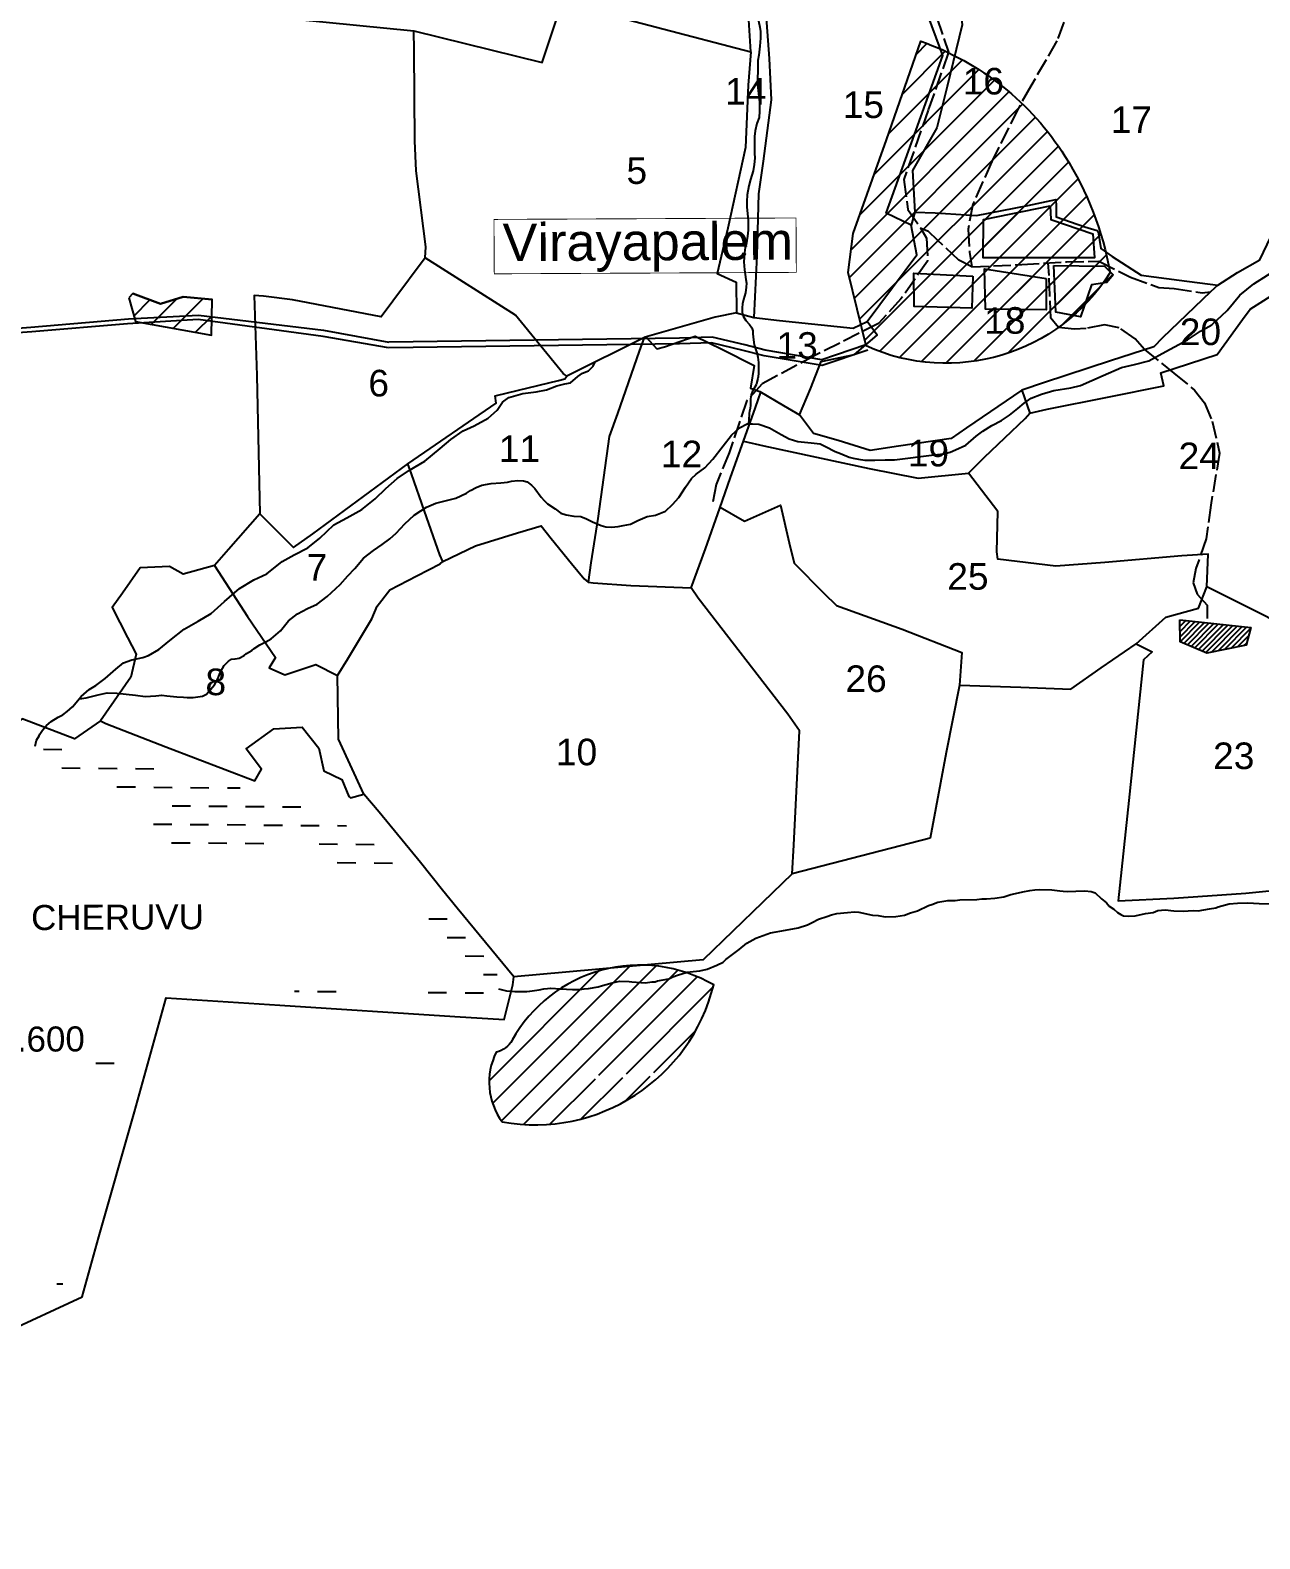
# Model space of a CAD drawing. Header units: inches. Extents: x 345243 to 353865, y 1570500 to 1582700.
# Drawn here: x 348195 to 349041, y 1572336 to 1573373 of the extents above; entities that cross this region are included whole.
import ezdxf

# ---------------------------------------------------------------- set-up
doc = ezdxf.new("R2010")
doc.units = ezdxf.units.IN
doc.header["$MEASUREMENT"] = 0
doc.linetypes.add('ACAD_ISO02W100', pattern=[15, 12, -3])
for name, color, linetype in [('CARTTRACK', 30, 'ACAD_ISO02W100'), ('PLOTNO', 7, 'Continuous'), ('STREAM', 4, 'Continuous'), ('Tank', 17, 'Continuous'), ('TEXT', 7, 'Continuous'), ('VILLAGE', 30, 'Continuous'), ('VILLAGE BOUNDRY', 7, 'Continuous')]:
    doc.layers.add(name, color=color, linetype=linetype)
doc.layers.add('ROAD', color=1, linetype='Continuous', lineweight=25)
doc.styles.add('ARIAL', font='arial.ttf')
doc.styles.get("Standard").update_dxf_attribs({"font": 'arial.ttf'})
pattern_1 = [(45.0164378, (2880.485, -25461.457), (-8.9566549, 8.95151717), [])]

msp = doc.modelspace()

# ---------------------------------------------------------------- hatches: boundary and pattern name
at = {"layer": 'VILLAGE', "extrusion": (5.72554e-05, 0.000105696, 1)}
h = msp.add_hatch(dxfattribs=at)
h.set_pattern_fill('ANSI31', color=1, scale=101.303923, angle=0.0164, style=0)
h.set_pattern_definition(pattern_1)
h.paths.add_polyline_path([(348937.8, 1573206.7, 0.096541), (348906.7, 1573286.9, 0.168988), (348807.6, 1573365.8), (348784, 1573298), (348761, 1573233.7), (348757.7, 1573206.8), (348770, 1573156.3, 0.374992)])
h = msp.add_hatch(dxfattribs=at)
h.set_pattern_fill('ANSI31', color=1, scale=101.303923, angle=0.0164, style=0)
h.set_pattern_definition(pattern_1)
h.paths.add_polyline_path([(348937.8, 1573206.7, -0.374992), (348770, 1573156.3), (348757.7, 1573206.8), (348761, 1573233.7), (348784, 1573298), (348807.6, 1573365.8, -0.168988), (348906.7, 1573286.9), (348906.7, 1573286.9, -0.096541)])
at = {"layer": 'VILLAGE', "extrusion": (-5.75191e-05, -6.69147e-05, 1)}
h = msp.add_hatch(dxfattribs=at)
h.set_pattern_fill('ANSI31', color=1, scale=101.303923, angle=0.0164, style=0)
h.set_pattern_definition([(45.0164374, (2880.474, -25461.474), (-8.95665484, 8.95151723), [])])
h.paths.add_polyline_path([(348925.8, 1573233.5), (348897, 1573243.2), (348896.5, 1573252.6), (348850.8, 1573243.2), (348850.6, 1573216.9), (348927.1, 1573216.9)])
h.paths.add_polyline_path([(348940, 1573205.1), (348934, 1573211.2), (348899.2, 1573211.7), (348900.4, 1573179.6), (348917.4, 1573176.3), (348924.9, 1573198.4), (348935.6, 1573199.9)])
h.paths.add_polyline_path([(348893.9, 1573202.7), (348851.5, 1573209.4), (348852.1, 1573181.7), (348893.8, 1573181.1)])
h.paths.add_polyline_path([(348843.3, 1573204.2), (348806.3, 1573206.2), (348802.9, 1573201.3), (348803, 1573183.4), (348842.7, 1573182.2)])
at = {"layer": 'VILLAGE', "extrusion": (5.72554e-05, 0.000105696, 1)}
h = msp.add_hatch(dxfattribs=at)
h.set_pattern_fill('ANSI31', color=1, scale=101.303923, angle=0.0164, style=0)
h.set_pattern_definition(pattern_1)
h.paths.add_polyline_path([(348300.3, 1573190.1), (348284.7, 1573185.3), (348265.8, 1573192.3), (348263.1, 1573189.4), (348267.7, 1573173.2), (348319.9, 1573163.7), (348320.3, 1573188.3)])
h.paths.add_polyline_path([(348283.9, 1573185.9), (348284.6, 1573185.4), (348284.8, 1573185.6), (348284.1, 1573186.1)], flags=25)
h.paths.add_polyline_path([(348283.3, 1573186), (348284.4, 1573185.1), (348284.6, 1573185.4), (348283.4, 1573186.3)], flags=25)
h.paths.add_polyline_path([(348284.8, 1573185.2), (348286.2, 1573184.1), (348286.4, 1573184.3), (348285, 1573185.4)], flags=24)
h.paths.add_polyline_path([(348284.6, 1573185), (348286.2, 1573183.8), (348286.3, 1573184), (348284.8, 1573185.2)], flags=24)
h.paths.add_polyline_path([(348284.8, 1573185.4), (348285.6, 1573185.5), (348285.6, 1573185.8), (348284.8, 1573185.7)], flags=25)
h.paths.add_polyline_path([(348319.5, 1573188.9), (348320.2, 1573188.4), (348320.4, 1573188.6), (348319.7, 1573189.2)], flags=9)
h.paths.add_polyline_path([(348318.9, 1573189.1), (348320, 1573188.2), (348320.2, 1573188.4), (348319.1, 1573189.3)], flags=25)
h.paths.add_polyline_path([(348320.4, 1573188.2), (348322, 1573187.1), (348322.1, 1573187.3), (348320.6, 1573188.5)], flags=9)
h.paths.add_polyline_path([(348320.3, 1573188), (348321.7, 1573186.8), (348321.9, 1573187.1), (348320.4, 1573188.2)], flags=9)
h.paths.add_polyline_path([(348320.4, 1573188.4), (348321.2, 1573188.5), (348321.2, 1573188.8), (348320.4, 1573188.7)], flags=9)
at = {"layer": 'VILLAGE', "extrusion": (-5.75191e-05, -6.69147e-05, 1)}
h = msp.add_hatch(dxfattribs=at)
h.set_pattern_fill('ANSI31', color=256, scale=20.32099, angle=0.3685, style=0)
h.set_pattern_definition([(45.36852, (350897.3678, 1571240.8517), (-1.8076542, 1.784549), [])])
h.paths.add_polyline_path([(349031.3, 1572950.6), (349034.6, 1572962.8), (348985.7, 1572968.1), (348986, 1572952.9), (349004.4, 1572945.2)])
at = {"layer": 'VILLAGE', "extrusion": (5.72554e-05, 0.000105696, 1)}
h = msp.add_hatch(dxfattribs=at)
h.set_pattern_fill('ANSI31', color=1, scale=101.303923, angle=0.0164, style=0)
h.set_pattern_definition(pattern_1)
h.paths.add_polyline_path([(348526.6, 1572679, -0.210286), (348515.7, 1572670.8, 0.284307), (348519.8, 1572622.8, 0.235727), (348628.5, 1572654.7), (348610.7, 1572653.8), (348609.9, 1572652.8), (348609.9, 1572652.6), (348610, 1572652.5), (348609.7, 1572652.5), (348609.7, 1572652.6), (348609.6, 1572652.8), (348608.5, 1572653.7), (348585.9, 1572652.6), (348566.7, 1572651.7), (348566.4, 1572651.2), (348566.4, 1572651), (348566.5, 1572651), (348566.2, 1572651), (348566.2, 1572651), (348566.2, 1572651.2), (348565.7, 1572651.6), (348566.7, 1572651.7), (348568.5, 1572653.9), (348568.3, 1572654.1), (348586.1, 1572655), (348610.6, 1572656.2), (348610.8, 1572656.4), (348611, 1572656.2), (348631.1, 1572657.2, 0.13823), (348665.2, 1572717, 0.419637)])
h.paths.add_polyline_path([(348526.6, 1572648.3), (348526.6, 1572648.3), (348526.6, 1572648.3), (348526.6, 1572648.3)], flags=16)
h.paths.add_polyline_path([(348518.7, 1572649.8), (348519.4, 1572649.3), (348519.5, 1572649.6), (348518.9, 1572650.1)], flags=24)
h.paths.add_polyline_path([(348518.3, 1572649.8), (348519.2, 1572649.1), (348519.4, 1572649.3), (348518.5, 1572650)], flags=24)
h.paths.add_polyline_path([(348519.6, 1572649.3), (348520.4, 1572649.4), (348520.4, 1572649.7), (348519.5, 1572649.6)], flags=24)
h.paths.add_polyline_path([(348524.6, 1572646.1), (348525.2, 1572645.6), (348525.4, 1572645.8), (348524.8, 1572646.3)], flags=24)
h.paths.add_polyline_path([(348524.2, 1572646), (348525, 1572645.4), (348525.2, 1572645.6), (348524.3, 1572646.3)], flags=24)
h.paths.add_polyline_path([(348525.4, 1572645.6), (348526.3, 1572645.7), (348526.2, 1572646), (348525.4, 1572645.9)], flags=24)
h.paths.add_polyline_path([(348525.9, 1572679.6), (348526.5, 1572679.1), (348526.7, 1572679.3), (348526.1, 1572679.8)], flags=25)
h.paths.add_polyline_path([(348525.2, 1572679.7), (348526.3, 1572678.8), (348526.5, 1572679.1), (348525.4, 1572680)], flags=25)
h.paths.add_polyline_path([(348526.7, 1572679.1), (348527.6, 1572679.2), (348527.5, 1572679.5), (348526.7, 1572679.4)], flags=24)
h.paths.add_polyline_path([(348525.9, 1572648.9), (348526.5, 1572648.4), (348526.7, 1572648.6), (348526, 1572649.1)], flags=24)
h.paths.add_polyline_path([(348526, 1572648.4), (348526.3, 1572648.1), (348526.5, 1572648.4), (348526.1, 1572648.7)], flags=24)
h.paths.add_polyline_path([(348526.7, 1572648.4), (348527.5, 1572648.5), (348527.5, 1572648.8), (348526.7, 1572648.7)], flags=24)
h.paths.add_polyline_path([(348557.4, 1572651.8), (348558.1, 1572651.3), (348558.2, 1572651.6), (348557.6, 1572652.1)], flags=24)
h.paths.add_polyline_path([(348557.5, 1572651.4), (348557.9, 1572651.1), (348558.1, 1572651.3), (348557.7, 1572651.6)], flags=24)
h.paths.add_polyline_path([(348558.3, 1572651.3), (348559.1, 1572651.4), (348559.1, 1572651.7), (348558.2, 1572651.6)], flags=24)
h.paths.add_polyline_path([(348557.4, 1572654.2), (348558, 1572653.7), (348558.2, 1572654), (348557.6, 1572654.4)], flags=24)
h.paths.add_polyline_path([(348557.5, 1572653.8), (348557.8, 1572653.5), (348558, 1572653.7), (348557.7, 1572654)], flags=24)
h.paths.add_polyline_path([(348558.2, 1572653.8), (348559.1, 1572653.9), (348559.1, 1572654.2), (348558.2, 1572654.1)], flags=24)
h.paths.add_polyline_path([(348565.6, 1572651.7), (348566.2, 1572651.2), (348566.4, 1572651.5), (348565.8, 1572651.9)], flags=24)
h.paths.add_polyline_path([(348565.7, 1572651.2), (348566, 1572651), (348566.2, 1572651.2), (348565.9, 1572651.5)], flags=24)
h.paths.add_polyline_path([(348566.4, 1572651.2), (348567.3, 1572651.3), (348567.2, 1572651.6), (348566.4, 1572651.5)], flags=25)
h.paths.add_polyline_path([(348585.2, 1572653.2), (348585.8, 1572652.7), (348586, 1572652.9), (348585.4, 1572653.4)], flags=25)
h.paths.add_polyline_path([(348585.2, 1572652.7), (348585.6, 1572652.4), (348585.8, 1572652.7), (348585.4, 1572653)], flags=25)
h.paths.add_polyline_path([(348586, 1572652.7), (348586.8, 1572652.8), (348586.8, 1572653.1), (348585.9, 1572653)], flags=25)
h.paths.add_polyline_path([(348585.4, 1572655.6), (348586, 1572655.1), (348586.2, 1572655.3), (348585.6, 1572655.8)], flags=24)
h.paths.add_polyline_path([(348585.4, 1572655.1), (348585.8, 1572654.8), (348586, 1572655.1), (348585.6, 1572655.4)], flags=24)
h.paths.add_polyline_path([(348586.2, 1572655.1), (348587.1, 1572655.2), (348587, 1572655.5), (348586.1, 1572655.4)], flags=24)
h.paths.add_polyline_path([(348609.1, 1572653.3), (348609.7, 1572652.8), (348609.9, 1572653), (348609.3, 1572653.5)], flags=25)
h.paths.add_polyline_path([(348609.1, 1572652.8), (348609.5, 1572652.5), (348609.7, 1572652.8), (348609.3, 1572653)], flags=24)
h.paths.add_polyline_path([(348609.9, 1572652.8), (348610.7, 1572652.9), (348610.7, 1572653.2), (348609.8, 1572653.1)], flags=25)
h.paths.add_polyline_path([(348664.4, 1572717.6), (348665.1, 1572717.1), (348665.2, 1572717.3), (348664.6, 1572717.8)], flags=9)
h.paths.add_polyline_path([(348663.7, 1572717.7), (348664.9, 1572716.8), (348665.1, 1572717.1), (348663.9, 1572718)], flags=24)
h.paths.add_polyline_path([(348665.3, 1572717.1), (348666.2, 1572717.2), (348666.1, 1572717.5), (348665.2, 1572717.4)], flags=9)
h = msp.add_hatch(dxfattribs=at)
h.set_pattern_fill('ANSI31', color=1, scale=101.303923, angle=0.0164, style=0)
h.set_pattern_definition(pattern_1)
h.paths.add_polyline_path([(348526.6, 1572679, -0.210286), (348515.7, 1572670.8, 0.284307), (348519.8, 1572622.8, 0.235727), (348628.5, 1572654.7), (348610.7, 1572653.8), (348609.9, 1572652.8), (348609.9, 1572652.6), (348610, 1572652.5), (348609.7, 1572652.5), (348609.7, 1572652.6), (348609.6, 1572652.8), (348608.5, 1572653.7), (348585.9, 1572652.6), (348566.7, 1572651.7), (348566.4, 1572651.2), (348566.4, 1572651), (348566.5, 1572651), (348566.2, 1572651), (348566.2, 1572651), (348566.2, 1572651.2), (348565.7, 1572651.6), (348566.7, 1572651.7), (348568.5, 1572653.9), (348568.3, 1572654.1), (348586.1, 1572655), (348610.6, 1572656.2), (348610.8, 1572656.4), (348611, 1572656.2), (348631.1, 1572657.2, 0.13823), (348665.2, 1572717, 0.419637)])
h.paths.add_polyline_path([(348526.6, 1572648.3), (348526.6, 1572648.3), (348526.6, 1572648.3), (348526.6, 1572648.3)], flags=16)
h.paths.add_polyline_path([(348518.7, 1572649.8), (348519.4, 1572649.3), (348519.5, 1572649.6), (348518.9, 1572650.1)], flags=24)
h.paths.add_polyline_path([(348518.3, 1572649.8), (348519.2, 1572649.1), (348519.4, 1572649.3), (348518.5, 1572650)], flags=24)
h.paths.add_polyline_path([(348519.6, 1572649.3), (348520.4, 1572649.4), (348520.4, 1572649.7), (348519.5, 1572649.6)], flags=24)
h.paths.add_polyline_path([(348524.6, 1572646.1), (348525.2, 1572645.6), (348525.4, 1572645.8), (348524.8, 1572646.3)], flags=24)
h.paths.add_polyline_path([(348524.2, 1572646), (348525, 1572645.4), (348525.2, 1572645.6), (348524.3, 1572646.3)], flags=24)
h.paths.add_polyline_path([(348525.4, 1572645.6), (348526.3, 1572645.7), (348526.2, 1572646), (348525.4, 1572645.9)], flags=24)
h.paths.add_polyline_path([(348525.9, 1572679.6), (348526.5, 1572679.1), (348526.7, 1572679.3), (348526.1, 1572679.8)], flags=25)
h.paths.add_polyline_path([(348525.2, 1572679.7), (348526.3, 1572678.8), (348526.5, 1572679.1), (348525.4, 1572680)], flags=25)
h.paths.add_polyline_path([(348526.7, 1572679.1), (348527.6, 1572679.2), (348527.5, 1572679.5), (348526.7, 1572679.4)], flags=24)
h.paths.add_polyline_path([(348525.9, 1572648.9), (348526.5, 1572648.4), (348526.7, 1572648.6), (348526, 1572649.1)], flags=24)
h.paths.add_polyline_path([(348526, 1572648.4), (348526.3, 1572648.1), (348526.5, 1572648.4), (348526.1, 1572648.7)], flags=24)
h.paths.add_polyline_path([(348526.7, 1572648.4), (348527.5, 1572648.5), (348527.5, 1572648.8), (348526.7, 1572648.7)], flags=24)
h.paths.add_polyline_path([(348557.4, 1572651.8), (348558.1, 1572651.3), (348558.2, 1572651.6), (348557.6, 1572652.1)], flags=24)
h.paths.add_polyline_path([(348557.5, 1572651.4), (348557.9, 1572651.1), (348558.1, 1572651.3), (348557.7, 1572651.6)], flags=24)
h.paths.add_polyline_path([(348558.3, 1572651.3), (348559.1, 1572651.4), (348559.1, 1572651.7), (348558.2, 1572651.6)], flags=24)
h.paths.add_polyline_path([(348557.4, 1572654.2), (348558, 1572653.7), (348558.2, 1572654), (348557.6, 1572654.4)], flags=24)
h.paths.add_polyline_path([(348557.5, 1572653.8), (348557.8, 1572653.5), (348558, 1572653.7), (348557.7, 1572654)], flags=24)
h.paths.add_polyline_path([(348558.2, 1572653.8), (348559.1, 1572653.9), (348559.1, 1572654.2), (348558.2, 1572654.1)], flags=24)
h.paths.add_polyline_path([(348565.6, 1572651.7), (348566.2, 1572651.2), (348566.4, 1572651.5), (348565.8, 1572651.9)], flags=24)
h.paths.add_polyline_path([(348565.7, 1572651.2), (348566, 1572651), (348566.2, 1572651.2), (348565.9, 1572651.5)], flags=24)
h.paths.add_polyline_path([(348566.4, 1572651.2), (348567.3, 1572651.3), (348567.2, 1572651.6), (348566.4, 1572651.5)], flags=25)
h.paths.add_polyline_path([(348585.2, 1572653.2), (348585.8, 1572652.7), (348586, 1572652.9), (348585.4, 1572653.4)], flags=25)
h.paths.add_polyline_path([(348585.2, 1572652.7), (348585.6, 1572652.4), (348585.8, 1572652.7), (348585.4, 1572653)], flags=25)
h.paths.add_polyline_path([(348586, 1572652.7), (348586.8, 1572652.8), (348586.8, 1572653.1), (348585.9, 1572653)], flags=25)
h.paths.add_polyline_path([(348585.4, 1572655.6), (348586, 1572655.1), (348586.2, 1572655.3), (348585.6, 1572655.8)], flags=24)
h.paths.add_polyline_path([(348585.4, 1572655.1), (348585.8, 1572654.8), (348586, 1572655.1), (348585.6, 1572655.4)], flags=24)
h.paths.add_polyline_path([(348586.2, 1572655.1), (348587.1, 1572655.2), (348587, 1572655.5), (348586.1, 1572655.4)], flags=24)
h.paths.add_polyline_path([(348609.1, 1572653.3), (348609.7, 1572652.8), (348609.9, 1572653), (348609.3, 1572653.5)], flags=25)
h.paths.add_polyline_path([(348609.1, 1572652.8), (348609.5, 1572652.5), (348609.7, 1572652.8), (348609.3, 1572653)], flags=24)
h.paths.add_polyline_path([(348609.9, 1572652.8), (348610.7, 1572652.9), (348610.7, 1572653.2), (348609.8, 1572653.1)], flags=25)
h.paths.add_polyline_path([(348664.4, 1572717.6), (348665.1, 1572717.1), (348665.2, 1572717.3), (348664.6, 1572717.8)], flags=9)
h.paths.add_polyline_path([(348663.7, 1572717.7), (348664.9, 1572716.8), (348665.1, 1572717.1), (348663.9, 1572718)], flags=24)
h.paths.add_polyline_path([(348665.3, 1572717.1), (348666.2, 1572717.2), (348666.1, 1572717.5), (348665.2, 1572717.4)], flags=9)

# ---------------------------------------------------------------- linework, layer by layer
at = {"layer": 'CARTTRACK', "extrusion": (-5.75191e-05, -6.69147e-05, 1), "elevation": -125.2}
for points in [[(348818.1, 1573434.1), (348818.1, 1573405.6), (348818.7, 1573381.9), (348826.6, 1573358.2), (348812.7, 1573318.4), (348795.9, 1573270.8), (348798.7, 1573250.2), (348807.4, 1573237.5), (348811.6, 1573230.3), (348812.3, 1573214.7), (348793.9, 1573188.6), (348778.6, 1573171.8), (348735.6, 1573150.1), (348698.2, 1573130.1), (348687.9, 1573118.7), (348675.8, 1573082.9), (348667, 1573061), (348664.6, 1573049.1)], [(348914.9, 1573403.2), (348911.2, 1573393.1), (348901.2, 1573366), (348883.3, 1573335), (348874.7, 1573319.7), (348856.4, 1573283.1), (348843.4, 1573253.8), (348840.2, 1573236.6), (348841.2, 1573220.7), (348842.6, 1573210.6), (348877.1, 1573212.2), (348907.7, 1573214.2), (348930.1, 1573214.6), (348951.8, 1573203.6), (348971.2, 1573196.5), (348981.8, 1573195.8), (349001.1, 1573192.8), (349006.9, 1573193.6)], [(348842.6, 1573210.6), (348833.8, 1573215.4), (348819.2, 1573229.1), (348812.9, 1573235.1), (348807.6, 1573237.1)], [(348961.4, 1573153.9), (348955.1, 1573161.2), (348944, 1573168.8), (348934, 1573170.9), (348921.3, 1573168.4), (348913.2, 1573167.8), (348902.4, 1573169.1), (348897, 1573175.3), (348896.4, 1573191), (348895.8, 1573204.7), (348895.3, 1573213.4)], [(348961.4, 1573153.9), (348981.7, 1573137.5), (348995.9, 1573126), (349002.6, 1573117.3), (349008, 1573104.7), (349013.1, 1573082.7), (349007, 1573046.8), (349003.9, 1573023.7), (348996.8, 1573003.4), (348994.9, 1572993.5), (348997.7, 1572985.7), (349004.5, 1572978.2), (349004.6, 1572969)]]:
    msp.add_lwpolyline(points, dxfattribs=at)
at = {"layer": 'PLOTNO', "color": 0, "extrusion": (-5.75191e-05, -6.69147e-05, 1), "elevation": -125.2}
for points in [[(348200.4, 1573633.9), (348199.2, 1573398.8), (348458.9, 1573373), (348547.3, 1573351.1), (348561.1, 1573392.5), (348690.7, 1573358.5), (348688.3, 1573399.1), (348684.7, 1573450.1), (348627.3, 1573474.5), (348572.5, 1573498.5), (348497.1, 1573539.9), (348396.9, 1573596.3), (348368.1, 1573603), (348369.3, 1573600.2), (348254.7, 1573629.3), (348237.3, 1573635), (348200.4, 1573633.9)], [(348695.9, 1573461.6), (348696.2, 1573453.7), (348698.8, 1573416), (348703.4, 1573354), (348704.8, 1573325.5), (348699.1, 1573283.3), (348695.9, 1573260.8), (348694.8, 1573218.4), (348692.9, 1573175.8), (348710.4, 1573173.9), (348761.1, 1573168.5), (348770.8, 1573173.2), (348788.1, 1573196.4), (348804.9, 1573218.9), (348800.9, 1573239.4), (348783.9, 1573247.7), (348803.2, 1573301.7), (348822.7, 1573356), (348810.7, 1573388.7), (348809.6, 1573430.9), (348810.1, 1573436.1)], [(348829.9, 1573431), (348830.8, 1573420.9), (348836.1, 1573377.1), (348825.8, 1573334.7), (348818.6, 1573306.2), (348801.9, 1573277), (348803.4, 1573248.4), (348800.9, 1573239.4)], [(348680.8, 1573179.1), (348666.3, 1573176.2), (348618.1, 1573162.4), (348564.1, 1573135.5), (348561.7, 1573137.3), (348528.8, 1573177.4), (348466.8, 1573217), (348467.2, 1573224.4), (348460.7, 1573276.6), (348459.7, 1573297.3), (348459.1, 1573359.5), (348459, 1573373)], [(348690.7, 1573358.5), (348688.9, 1573335.6), (348687.1, 1573292.7), (348674.9, 1573237.4), (348667.6, 1573206.1), (348680.6, 1573200.1), (348680.8, 1573179.1), (348692.9, 1573175.8)], [(348803.4, 1573248.4), (348817.4, 1573247.9), (348846, 1573246.1), (348881.1, 1573252.8), (348900.4, 1573256.9), (348900.6, 1573252.4), (348900.8, 1573245.1), (348920.4, 1573238.3), (348928.9, 1573235.6), (348929.6, 1573234.7), (348931.4, 1573223.2), (348939.1, 1573217.8), (348959.1, 1573205), (348985.3, 1573201.6), (349011.8, 1573198), (349025.3, 1573206.7), (349040.7, 1573215.6), (349048.3, 1573231.4), (349059.3, 1573256.1), (349071.1, 1573252.7), (349067.1, 1573278.2), (349069.7, 1573284.5), (349080.2, 1573283.8), (349087, 1573331.7), (349088.8, 1573344.9)], [(348466.8, 1573217), (348444.5, 1573187), (348436.6, 1573176.4), (348375.6, 1573188.1), (348355.5, 1573190.5), (348349.3, 1573190.9), (348351.1, 1573136), (348353, 1573040.9), (348376.2, 1573017.7), (348389.6, 1573027.1), (348454.8, 1573075.2), (348515.7, 1573117), (348514.9, 1573122), (348531, 1573126), (348558.4, 1573132.5), (348562.8, 1573133.8), (348564.1, 1573135.5)], [(349055.9, 1572964.7), (349036.5, 1572974.6), (349004.2, 1572990.8), (349005.2, 1573013.2), (348987, 1573012), (348934.1, 1573007.4), (348900.4, 1573005), (348860.5, 1573009.7), (348860, 1573014.8), (348860.5, 1573042.5), (348846.3, 1573061.1), (348840.4, 1573068.9), (348851.5, 1573079.9), (348879.3, 1573106.4), (348882.6, 1573110.2), (348894.6, 1573112.8), (348935.9, 1573121.1), (348974.8, 1573129), (348972.7, 1573137.8), (349011.3, 1573150.4), (349028.9, 1573174.5), (349034.1, 1573181.7), (349062.4, 1573199.5), (349071, 1573203.6)], [(349011.8, 1573198), (349006.9, 1573193.6), (348973.9, 1573162), (348967.8, 1573155.7), (348938, 1573146), (348892.6, 1573131.2), (348877.1, 1573126), (348882.6, 1573110.2)], [(348877.1, 1573126), (348839.1, 1573100.1), (348828.6, 1573092.6), (348792.3, 1573087.4), (348772.8, 1573084.5), (348750.8, 1573091.3), (348733.9, 1573096.2), (348724.1, 1573109), (348731.7, 1573126.9), (348739.1, 1573145.7), (348762.1, 1573150.5), (348777.7, 1573163.8), (348770.8, 1573173.2)], [(348617.4, 1573162.1), (348614, 1573152.7), (348599.1, 1573109.9), (348593.4, 1573094), (348585.4, 1573037.6), (348580.8, 1573007.2), (348578.9, 1572994), (348582.4, 1572993.4), (348608.1, 1572991.7), (348649.8, 1572989.9), (348659.5, 1573016.9), (348669.3, 1573044.7), (348676.7, 1573065.9), (348685.7, 1573090.9), (348694, 1573113.9), (348697.7, 1573124.6)], [(348618.6, 1573162.6), (348626.2, 1573154.4), (348631.3, 1573155.8), (348652.5, 1573163), (348670.7, 1573154), (348693.1, 1573142.8), (348690.6, 1573127.2), (348697, 1573125), (348713.3, 1573115.4), (348724.1, 1573109)], [(348685.7, 1573090.9), (348699.6, 1573087.7), (348772.2, 1573072.1), (348805.7, 1573065.3), (348840.4, 1573068.9)], [(348478.9, 1573008), (348476.9, 1573012.8), (348466.4, 1573042.7), (348457.3, 1573068.5), (348454.9, 1573075.2)], [(348353, 1573040.9), (348331.5, 1573016.4), (348322, 1573005.4), (348344.7, 1572970.4), (348363.9, 1572942), (348359.6, 1572935), (348370.3, 1572930.3), (348391.5, 1572937.3), (348406.5, 1572929.8)], [(348669.6, 1573045.4), (348686.4, 1573035.9), (348711.2, 1573046.8), (348717.2, 1573021), (348720.6, 1573006.9), (348741, 1572986.4), (348749.7, 1572977.8), (348794.8, 1572961.5), (348835.9, 1572945.6), (348834.2, 1572923.2), (348876.4, 1572921.7), (348910.8, 1572920.4), (348931.6, 1572934.9), (348955.6, 1572951.6), (348976.1, 1572969.8), (348998.5, 1572976.1), (349004.2, 1572990.8)], [(348719.2, 1572793.3), (348657.9, 1572734.2), (348527.8, 1572722.6), (348488.8, 1572769.8), (348478.6, 1572782.1), (348463.5, 1572801.1), (348435.2, 1572835.7), (348424.5, 1572848.2), (348407.2, 1572886), (348406.5, 1572929.8), (348413.7, 1572941.3), (348430, 1572968.6), (348433.8, 1572977.4), (348442.4, 1572988.6), (348461, 1572998.2), (348477, 1573006.6), (348478.9, 1573008), (348501.3, 1573018.9), (348530.2, 1573027.9), (348546.6, 1573032.6), (348553.5, 1573024), (348567.4, 1573006.7), (348576.1, 1572996.3), (348578.9, 1572994)], [(348322, 1573005.4), (348300.4, 1572999.3), (348290.9, 1573004.7), (348270.8, 1573003.8), (348258.7, 1572986.3), (348251.5, 1572976.4), (348262.1, 1572955.8), (348268, 1572944.4), (348264.4, 1572928.6), (348243.6, 1572898.6), (348247.1, 1572896.8), (348288.4, 1572880.7), (348349.7, 1572857.4), (348354.3, 1572865.3), (348343.7, 1572879.3), (348362.8, 1572893), (348382.3, 1572894.3), (348393.6, 1572879.8), (348397.2, 1572864.2), (348409.5, 1572858.2), (348414.4, 1572846.5), (348415.5, 1572845.6), (348424.5, 1572848.2)], [(348834.2, 1572923.2), (348825.1, 1572876.8), (348814.1, 1572817.9), (348719.2, 1572793.3), (348720.3, 1572813.2), (348724.2, 1572891.8), (348716.2, 1572903.1), (348654.5, 1572983), (348649.8, 1572989.9)], [(348955.6, 1572951.6), (348966.7, 1572945.9), (348960.7, 1572940.4), (348950.6, 1572843.8), (348943.4, 1572774.8), (348981.6, 1572776.7), (349031.2, 1572780), (349097.4, 1572786.7), (349108.9, 1572789.1)], [(348243.6, 1572898.6), (348225.7, 1572886.2), (348189.6, 1572900), (348141.2, 1572863.3), (348105.3, 1572877.1), (348055.2, 1572895.7), (347995.1, 1572918.5), (347984.7, 1572896.1), (347977.3, 1572879.2), (347961.8, 1572875.8), (347905.1, 1572868.8), (347858.6, 1572862.7), (347820.3, 1572798.3), (347788.5, 1572743.3), (347802.7, 1572705.4), (347841, 1572605.7), (347904.4, 1572595), (347976.9, 1572583.4), (347977.4, 1572577.8), (347965.2, 1572462.3), (348002.3, 1572436.3), (348053.1, 1572400.8), (348075.7, 1572385.6), (348109.4, 1572402.8), (348132.1, 1572414.4), (348129, 1572455.7), (348177.6, 1572477.9), (348230.8, 1572502.5), (348242.4, 1572543.9), (348266.8, 1572629.7), (348288.6, 1572708.1), (348366.8, 1572703.1), (348487.1, 1572695.3), (348521.2, 1572693.3), (348527, 1572717), (348527.8, 1572722.6)]]:
    msp.add_lwpolyline(points, dxfattribs=at)
at = {"layer": 'ROAD', "color": 6, "extrusion": (0.003151, 0.003561, 0.999989)}
for points, elevation in [([(347475.9, 1573106.8), (347512.5, 1573107.5), (347561.1, 1573117.1), (347606.5, 1573116.1), (347636, 1573115.3), (347732.1, 1573120), (347924.4, 1573132), (347999.9, 1573138.3), (348072.7, 1573144.9), (348125.8, 1573150.1), (348194, 1573155.3), (348261, 1573161.2), (348309.3, 1573163.6), (348395.1, 1573153.2), (348440, 1573145.1)], 6690.8), ([(348439.9, 1573141.3), (348395, 1573149.1), (348309.1, 1573160.8), (348260.5, 1573157.6), (348194.7, 1573152.1), (348126.6, 1573147.4), (348097, 1573143.8), (348073.1, 1573141.8), (348001.1, 1573134.9), (347924.2, 1573128.5), (347825.9, 1573122.7), (347732.6, 1573117.2), (347636.4, 1573113.7), (347596.9, 1573113.7), (347560.8, 1573114.7), (347512.8, 1573104.8), (347476.5, 1573103.7)], 6678.8)]:
    msp.add_lwpolyline(points, dxfattribs=dict(at, elevation=elevation))
at = {"layer": 'ROAD', "color": 6, "extrusion": (5.72554e-05, 0.000105696, 1), "elevation": 195.6}
for points in [[(348769.8, 1573157.1), (348739.5, 1573146.8), (348700.6, 1573153.4), (348686.5, 1573157), (348664.1, 1573162.3), (348641.6, 1573161.7), (348441.7, 1573159)], [(348771.1, 1573153.4), (348739.8, 1573142.8), (348699.8, 1573149.6), (348685.5, 1573153.2), (348663.7, 1573158.4), (348641.7, 1573157.8), (348441.8, 1573155.1)]]:
    msp.add_lwpolyline(points, dxfattribs=at)
at = {"layer": 'STREAM', "extrusion": (-5.75191e-05, -6.69147e-05, 1), "elevation": -125.2}
for points in [[(348574.4, 1573515.1), (348574.3, 1573511.5), (348574.8, 1573509.4), (348575.2, 1573507.9), (348576, 1573505.9), (348577.5, 1573503.2), (348580.4, 1573500.3), (348582.7, 1573498.7), (348590.1, 1573495.1), (348600.9, 1573490.7), (348605.7, 1573487.9), (348608.8, 1573485.9), (348612.9, 1573484.4), (348620, 1573481.8), (348625.6, 1573479.9), (348631, 1573477), (348635.9, 1573473.7), (348639.8, 1573472.1), (348643.3, 1573471), (348649.2, 1573468.9), (348654.8, 1573466.3), (348662, 1573462.8), (348670.2, 1573459.6), (348676.5, 1573457.2), (348680.4, 1573455.4), (348683.6, 1573453.3), (348687.7, 1573447.5), (348689.5, 1573442.7), (348690.6, 1573437.4), (348692.1, 1573426.2), (348692.6, 1573419.7), (348693.2, 1573415.9), (348694.1, 1573413.1), (348694.6, 1573409.9), (348694.6, 1573404.6), (348694.8, 1573398.9), (348694.9, 1573393.7), (348694.9, 1573389), (348695.3, 1573385.7), (348695.5, 1573383), (348696.1, 1573379.8), (348697, 1573375.4), (348697.4, 1573372.5), (348697.4, 1573368), (348697, 1573362.5), (348696.2, 1573356.3), (348695.6, 1573352.5), (348695.5, 1573346.7), (348695.3, 1573339), (348695.2, 1573335.8), (348696.7, 1573323.9), (348696.6, 1573317.8), (348696.4, 1573313.4), (348694.8, 1573309.2), (348693.8, 1573304.2), (348693.3, 1573300.4), (348693.2, 1573295.4), (348693.3, 1573288.8), (348693.4, 1573285.3), (348693.1, 1573281), (348692.3, 1573276.7), (348690.5, 1573270.7), (348689.3, 1573266.3), (348688.1, 1573260.1), (348687.9, 1573255.7), (348688, 1573251.7), (348688.5, 1573247.4), (348688.8, 1573242.3), (348689, 1573239), (348688.9, 1573235.9), (348688.4, 1573231.8), (348687.7, 1573227.1), (348686.8, 1573224.1), (348686.3, 1573220.3), (348685.9, 1573214.1), (348686.3, 1573208.7), (348686.8, 1573205.4), (348687.4, 1573202), (348687.7, 1573199.5), (348687.6, 1573196.7), (348687.1, 1573192.9), (348685.6, 1573188.3), (348685.1, 1573185.2), (348684.8, 1573182.4), (348684.7, 1573179.6), (348685.4, 1573176.7), (348687.3, 1573173.7), (348689.8, 1573171), (348691.4, 1573168.8), (348692.1, 1573166.8), (348692.2, 1573164.6), (348692.6, 1573160.6), (348693, 1573157), (348694.3, 1573153), (348695, 1573150.9), (348695.5, 1573148.6), (348696, 1573144.9), (348695.9, 1573141.4), (348695.9, 1573137.6), (348695.8, 1573135.1), (348695.5, 1573133.9), (348694.7, 1573130.4), (348694.5, 1573129.6), (348691.9, 1573125.2), (348690.9, 1573122.8), (348690.4, 1573119.9), (348690.5, 1573117.5), (348690.6, 1573115.7), (348690.2, 1573113.2), (348689.9, 1573111.5), (348689.6, 1573110.1), (348689.6, 1573109.1), (348689.2, 1573102.8)], [(348229, 1572913.6), (348233.7, 1572914.4), (348241.9, 1572916.5), (348248, 1572917.9), (348254.8, 1572917.7), (348267.5, 1572916.2), (348274.3, 1572915.3), (348281.5, 1572915.7), (348285.6, 1572916.3), (348289.2, 1572915.7), (348296, 1572915.1), (348300.6, 1572914.8), (348303.1, 1572914.7), (348307.3, 1572914.7), (348313.6, 1572915.6), (348316.3, 1572917), (348322, 1572923.4), (348324.3, 1572927.5), (348325.6, 1572931.2), (348327.5, 1572934.5), (348328.6, 1572936.6), (348331.6, 1572939.6), (348333.7, 1572940.9), (348336.2, 1572941.3), (348338.8, 1572941.6), (348342.2, 1572943.5), (348344, 1572944.8), (348347.6, 1572946.9), (348349.3, 1572948.2), (348353.2, 1572950.8), (348357.3, 1572952.9), (348360.9, 1572955), (348367.2, 1572960.5), (348372.7, 1572967.3), (348378.9, 1572972.2), (348385.9, 1572975.8), (348392.6, 1572978.8), (348399.5, 1572984), (348408.3, 1572992.4), (348413.7, 1572998.3), (348418.4, 1573003.4), (348424.4, 1573010.4), (348431.3, 1573015.7), (348437.3, 1573019.8), (348442.5, 1573023.8), (348446.8, 1573027.7), (348452.7, 1573033.9), (348459.1, 1573039.9), (348463.8, 1573042.9), (348467.8, 1573045.5), (348474, 1573048.2), (348481.5, 1573050), (348487.9, 1573051.6), (348495.1, 1573055.1), (348498, 1573057), (348501.9, 1573059), (348505.7, 1573060.5), (348512.1, 1573061.7), (348518.8, 1573062.2), (348523.5, 1573062.7), (348526.1, 1573063.4), (348530.5, 1573063.7), (348534.4, 1573063.6), (348536.9, 1573062.9), (348539.8, 1573060.7), (348542.1, 1573058.3), (348546.6, 1573052.3), (348548.7, 1573050.1), (348551, 1573047.7), (348556.1, 1573044.3), (348560.1, 1573041.3), (348563.7, 1573040.1), (348568.9, 1573039.2), (348573.8, 1573039), (348577.7, 1573037.4), (348581.8, 1573035.4), (348585, 1573034), (348587.7, 1573032.8), (348591.1, 1573032), (348594.8, 1573031.8), (348599.4, 1573032.2), (348603, 1573032.8), (348607.9, 1573033.8), (348613.1, 1573036.4), (348619.4, 1573039), (348625.2, 1573039.9), (348632.1, 1573042.7), (348636.9, 1573047.4), (348641.2, 1573052.2), (348645.8, 1573059.2), (348649.9, 1573065.1), (348653.2, 1573068.1), (348659, 1573072.4), (348664.6, 1573078.4), (348671.7, 1573087.6), (348677.4, 1573094.9), (348682.9, 1573100.1), (348688.2, 1573102.8), (348691.9, 1573102.8), (348696.3, 1573102.6), (348703.5, 1573100.1), (348711.5, 1573095.5), (348717.1, 1573092.4), (348723.1, 1573090.6), (348732.2, 1573089.6), (348738.3, 1573088.9), (348742, 1573087.1), (348748.8, 1573083.8), (348752.5, 1573082.4), (348758.3, 1573079.9), (348761.1, 1573079.2), (348764.8, 1573078.5), (348769.2, 1573077.7), (348772.3, 1573077.7), (348775.9, 1573077.7), (348783, 1573078), (348789.6, 1573078), (348816.9, 1573081.4), (348823.4, 1573082.2), (348827.9, 1573083.3), (348831.5, 1573084.8), (348838.5, 1573088), (348845.6, 1573094.2), (348850.2, 1573097.7), (348856.5, 1573101.7), (348863, 1573105.1), (348868.6, 1573108.7), (348874.4, 1573113.4), (348878.7, 1573117), (348883.4, 1573120.5), (348890.6, 1573123.2), (348899, 1573125.6), (348910.7, 1573127.4), (348917.4, 1573129.1), (348933, 1573136), (348945.7, 1573141.5), (348954.5, 1573143.5), (348964.4, 1573146), (348976.2, 1573152.5), (348991.1, 1573160.6), (349000, 1573166.5), (349007.7, 1573170.9), (349018.2, 1573180.7), (349027, 1573191.2), (349036.7, 1573199), (349046, 1573205), (349057.4, 1573212.1), (349064.8, 1573217.9), (349067.1, 1573219.1), (349071.9, 1573220.6), (349076.1, 1573221.6), (349079.8, 1573221.7)], [(348198.6, 1572881.1), (348199.5, 1572885.2), (348201.3, 1572888.2), (348201.8, 1572889.4), (348203.6, 1572892.1), (348206.5, 1572895.4), (348209.5, 1572898), (348214.4, 1572901.1), (348217.6, 1572902.8), (348220.6, 1572904.9), (348224.3, 1572908.1), (348230.3, 1572915.2), (348235.7, 1572920.1), (348240.2, 1572922.8), (348246.8, 1572927.6), (348254, 1572934.1), (348259.4, 1572938.4), (348265.1, 1572940.6), (348272.6, 1572942.1), (348276.6, 1572943.4), (348283.6, 1572947.6), (348291.2, 1572953.8), (348301, 1572961.7), (348310.7, 1572967.1), (348319.7, 1572972.4), (348328.8, 1572980.6), (348339, 1572989.6), (348349, 1572995.4), (348358, 1572999.7), (348368.5, 1573008), (348376.7, 1573012.8), (348386.1, 1573017.4), (348394.3, 1573024.2), (348404, 1573033.3), (348412.8, 1573038.2), (348423.3, 1573043.9), (348432.5, 1573051.3), (348439.7, 1573058.2), (348447.5, 1573065.2), (348456, 1573071), (348466.5, 1573077), (348477.2, 1573085.9), (348484.5, 1573091.9), (348493, 1573097.9), (348500.5, 1573101.4), (348510.1, 1573106.6), (348516.3, 1573112.1), (348519.9, 1573117.6), (348524.4, 1573120.9), (348534, 1573123.6), (348543.2, 1573124.8), (348550.2, 1573126.2), (348557.3, 1573128.8), (348562.8, 1573130.2), (348566.7, 1573131), (348571.8, 1573135.3), (348574.9, 1573137.5), (348579, 1573139.3), (348582.4, 1573142.4), (348583.5, 1573144.9)], [(348517.1, 1572714.2), (348522.8, 1572713), (348526.1, 1572712.6), (348528.4, 1572712.5), (348530.5, 1572712.4), (348532.5, 1572712.4), (348536.7, 1572712.4), (348538.7, 1572712.8), (348545.1, 1572713.7), (348548.3, 1572714.2), (348550.9, 1572714.5), (348553.2, 1572714.8), (348559.9, 1572714.4), (348568, 1572713.9), (348572.8, 1572713.8), (348576.1, 1572714.3), (348579, 1572714.5), (348585.8, 1572715.6), (348588.7, 1572716.7), (348591.2, 1572717.4), (348595.3, 1572718.5), (348600.5, 1572719.5), (348607, 1572719.3), (348609, 1572719.1), (348618.1, 1572718.5), (348622.8, 1572719.2), (348625, 1572719.2), (348626.6, 1572719.7), (348634.3, 1572721.3), (348637.1, 1572722.5), (348640.4, 1572723.6), (348646.9, 1572725.8), (348651, 1572726.2), (348655.6, 1572726.8), (348660.6, 1572727.8), (348667.3, 1572730.5), (348671.7, 1572732.6), (348673.6, 1572734.5), (348682.7, 1572741.4), (348687.9, 1572745.6), (348694.2, 1572749.2), (348704.3, 1572752.9), (348714.6, 1572754.6), (348723.2, 1572756.2), (348729.6, 1572758.3), (348732.9, 1572759.9), (348737.3, 1572762.2), (348743, 1572764.1), (348746.2, 1572765.2), (348749.8, 1572766.1), (348757.3, 1572766.8), (348761.9, 1572767.2), (348764.9, 1572767), (348774.4, 1572764.9), (348778.4, 1572764.8), (348783.1, 1572763.9), (348790.5, 1572764.1), (348796.3, 1572764.9), (348800.5, 1572766.5), (348805.4, 1572768), (348812.9, 1572771.6), (348815.1, 1572772.2), (348819.3, 1572774), (348826.3, 1572775), (348831.2, 1572775), (348834.5, 1572775.4), (348846.1, 1572775.8), (348849.6, 1572776.1), (348852.8, 1572776.2), (348858.4, 1572776.6), (348864.7, 1572777.5), (348869.6, 1572779.1), (348872.7, 1572779.9), (348877.8, 1572780.9), (348882.5, 1572782), (348886.1, 1572782.4), (348889.5, 1572782.5), (348897.6, 1572782.3), (348903.2, 1572781.6), (348905.6, 1572781.4), (348908.2, 1572781.2), (348914.1, 1572781.4), (348920.3, 1572781.8), (348924.7, 1572781.2), (348927.6, 1572780.4), (348931.9, 1572776.2), (348935.2, 1572773.5), (348937.1, 1572771.2), (348940.4, 1572769.1), (348942.9, 1572766.9), (348945.2, 1572765.4), (348947, 1572764.6), (348950.6, 1572764.3), (348955, 1572764.4), (348962.2, 1572766.2), (348967.3, 1572766.9), (348970.6, 1572768.1), (348975.7, 1572768.6), (348981.7, 1572767.9), (348988, 1572767.7), (348994.8, 1572768.2), (348998.3, 1572768), (349006.2, 1572769.4), (349010.5, 1572770.1), (349012.2, 1572770.8), (349019.7, 1572772.7), (349025.3, 1572773.1), (349032.5, 1572773.4), (349036.5, 1572773.1), (349040.2, 1572773), (349047.8, 1572772.7), (349050.4, 1572772.6), (349053.3, 1572772.9), (349057.6, 1572773.6), (349063.6, 1572776.2), (349066.6, 1572776.9), (349071.5, 1572777.5), (349073.7, 1572777.6), (349077.9, 1572778.2), (349079.6, 1572779), (349080.9, 1572780.1), (349083.5, 1572782.7), (349084.2, 1572785), (349084.8, 1572788.2), (349084.4, 1572792.4), (349083.2, 1572797), (349082.6, 1572800.4), (349082.1, 1572804.7), (349081.9, 1572808.8), (349081.5, 1572814.3), (349081, 1572819.1), (349080.1, 1572823.6), (349078.9, 1572827.4), (349077.5, 1572832.8), (349077.1, 1572837.3), (349076.7, 1572840.7), (349076.5, 1572843.5), (349076.2, 1572846.2), (349076.3, 1572850), (349076.1, 1572853.8), (349075.4, 1572859.3), (349072.2, 1572869.6), (349071.4, 1572874.2), (349070.6, 1572877.1), (349069.8, 1572880.7), (349069.6, 1572883.6), (349069.6, 1572888.1), (349069.6, 1572894.8), (349069.8, 1572902.5), (349070.3, 1572909.5), (349069.8, 1572913.8), (349069.3, 1572916.5), (349069.5, 1572918.1), (349070.2, 1572923.5), (349071.5, 1572927.6), (349073.8, 1572933.7)]]:
    msp.add_lwpolyline(points, dxfattribs=at)
at = {"layer": 'Tank', "extrusion": (-5.75191e-05, -6.69147e-05, 1)}
for p, q in [((348204.3, 1572879, 0.1), (348217, 1572878.9, 0.1)), ((348216.9, 1572866.2, 0.1), (348229.6, 1572866.1, 0.1)), ((348242.2, 1572866, 0.1), (348254.9, 1572865.9, 0.1)), ((348267.6, 1572865.7, 0.1), (348280.2, 1572865.6, 0.1)), ((348254.8, 1572853.2, 0.1), (348267.5, 1572853.1, 0.1)), ((348280.1, 1572853, 0.1), (348292.8, 1572852.8, 0.1)), ((348305.5, 1572852.7, 0.1), (348318.1, 1572852.6, 0.1)), ((348330.8, 1572852.5, 0.1), (348339.6, 1572852.4, 0.1)), ((348292.7, 1572840.2, 0.1), (348305.3, 1572840.1, 0.1)), ((348318, 1572839.9, 0.1), (348330.7, 1572839.8, 0.1)), ((348343.3, 1572839.7, 0.1), (348356, 1572839.6, 0.1)), ((348368.7, 1572839.5, 0.1), (348381.3, 1572839.4, 0.1)), ((348279.9, 1572827.6, 0.1), (348292.6, 1572827.5, 0.1)), ((348305.2, 1572827.4, 0.1), (348317.9, 1572827.3, 0.1)), ((348330.6, 1572827.2, 0.1), (348343.2, 1572827, 0.1)), ((348355.9, 1572826.9, 0.1), (348368.6, 1572826.8, 0.1)), ((348381.2, 1572826.7, 0.1), (348393.9, 1572826.6, 0.1)), ((348406.6, 1572826.5, 0.1), (348412.7, 1572826.4, 0.1)), ((348292.4, 1572814.8, 0.1), (348305.1, 1572814.7, 0.1)), ((348317.8, 1572814.6, 0.1), (348330.4, 1572814.5, 0.1)), ((348343.1, 1572814.4, 0.1), (348355.8, 1572814.3, 0.1)), ((348393.8, 1572813.9, 0.1), (348406.5, 1572813.8, 0.1)), ((348419.1, 1572813.7, 0.1), (348431.8, 1572813.6, 0.1)), ((348406.3, 1572801.1, 0.1), (348419, 1572801, 0.1)), ((348431.7, 1572800.9, 0.1), (348444.3, 1572800.8, 0.1)), ((348469.3, 1572762.5, 0.1), (348482, 1572762.4, 0.1)), ((348481.9, 1572749.7, 0.1), (348494.5, 1572749.6, 0.1)), ((348494.4, 1572737, 0.1), (348507.1, 1572736.8, 0.1)), ((348507, 1572724.2, 0.1), (348516.2, 1572724.1, 0.1)), ((348377, 1572712.7, 0.1), (348380.2, 1572712.7, 0.1)), ((348392.8, 1572712.6, 0.1), (348405.5, 1572712.4, 0.1)), ((348468.9, 1572711.9, 0.1), (348481.5, 1572711.7, 0.1)), ((348494.2, 1572711.6, 0.1), (348506.9, 1572711.5, 0.1)), ((348240.4, 1572663.3, 0), (348253, 1572663.2, 0)), ((348213.6, 1572511.5, 0), (348217.7, 1572511.5, 0))]:
    msp.add_line(p, q, dxfattribs=at)
at = {"layer": 'TEXT', "ltscale": 5, "extrusion": (-2.01796e-05, -5.6368e-05, 1), "const_width": 0.592, "elevation": -103.5}
msp.add_lwpolyline([(348514.1, 1573243.3), (348721.8, 1573244.3), (348722, 1573206.9), (348514.3, 1573205.9)], close=True, dxfattribs=at)
at = {"layer": 'VILLAGE', "color": 1, "extrusion": (5.72554e-05, 0.000105696, 1), "elevation": 116.1}
for points in [[(348770, 1573156.3), (348757.7, 1573206.8), (348761, 1573233.7), (348784, 1573298), (348807.6, 1573365.8, -0.168988), (348906.7, 1573286.9, -0.096541), (348937.8, 1573206.7, -0.374992), (348770, 1573156.3, -2.51752)], [(348770, 1573156.3), (348757.7, 1573206.8), (348761, 1573233.7), (348784, 1573298), (348807.6, 1573365.8, -0.168988), (348906.7, 1573286.9, -0.096541), (348937.8, 1573206.7, -0.374992), (348770, 1573156.3, -2.51752)], [(348519.8, 1572622.8), (348519.8, 1572622.8, 0.394828), (348665.2, 1572717, 0.419637), (348526.6, 1572679, -0.210286), (348515.7, 1572670.8, 0.284307), (348519.8, 1572622.8)], [(348519.8, 1572622.8), (348519.8, 1572622.8, 0.394828), (348665.2, 1572717, 0.419637), (348526.6, 1572679, -0.210286), (348515.7, 1572670.8, 0.284307), (348519.8, 1572622.8)]]:
    msp.add_lwpolyline(points, format="xyb", dxfattribs=at)
at = {"layer": 'VILLAGE', "color": 1, "extrusion": (-5.75191e-05, -6.69147e-05, 1), "elevation": -125.2}
for points in [[(348896.5, 1573252.6), (348897, 1573243.2), (348925.8, 1573233.5), (348927.1, 1573216.9), (348850.6, 1573216.9), (348850.8, 1573243.2), (348896.5, 1573252.6)], [(348843.3, 1573204.2), (348842.7, 1573182.2), (348803, 1573183.4), (348802.8, 1573206.4), (348843.3, 1573204.2)], [(348893.9, 1573202.7), (348893.8, 1573181.1), (348852.1, 1573181.7), (348851.5, 1573209.4), (348893.9, 1573202.7)], [(348899.2, 1573211.7), (348934, 1573211.2), (348940, 1573205.1), (348935.6, 1573199.9), (348924.9, 1573198.4), (348917.4, 1573176.3), (348900.4, 1573179.6), (348899.2, 1573211.7)]]:
    msp.add_lwpolyline(points, dxfattribs=at)
at = {"layer": 'VILLAGE', "color": 1, "extrusion": (5.72554e-05, 0.000105696, 1), "elevation": 116.1}
msp.add_lwpolyline([(348263.1, 1573189.4), (348267.7, 1573173.2), (348319.9, 1573163.7), (348320.3, 1573188.3), (348300.3, 1573190.1), (348284.7, 1573185.3), (348265.8, 1573192.3)], close=True, dxfattribs=at)
msp.add_lwpolyline([(348265.8, 1573192.3), (348284.7, 1573185.3), (348300.3, 1573190.1), (348320.3, 1573188.3)], dxfattribs=at)
at = {"layer": 'VILLAGE', "extrusion": (-5.75191e-05, -6.69147e-05, 1), "elevation": -125.2}
msp.add_lwpolyline([(348985.7, 1572968.1), (349034.6, 1572962.8), (349031.3, 1572950.6), (349004.4, 1572945.2), (348986, 1572952.9), (348985.7, 1572968.1)], dxfattribs=at)
at = {"layer": 'VILLAGE BOUNDRY', "lineweight": -3, "extrusion": (-2.01796e-05, -5.6368e-05, 1), "const_width": 3.55, "elevation": -96.1}
msp.add_lwpolyline([(349182.3, 1582276), (349100.6, 1582187.6), (349120.3, 1582033.7), (349144.3, 1581845.1), (349178.7, 1581694), (349195.6, 1581676.5), (349214.7, 1581557.2), (349257.1, 1581438.8), (349268.1, 1581341.6), (349286.5, 1581311), (349289.9, 1581186.7), (349217.6, 1580959.8), (349225.5, 1580830.1), (349200.5, 1580826.6), (349131.4, 1580707.2), (349102.7, 1580651.7), (349028.9, 1580552.7), (348927, 1580425), (348894.8, 1580376.6), (348827.3, 1580279.2), (348721.5, 1580116), (348679.4, 1580052.3), (348659.8, 1580041.4), (348622.1, 1580024.4), (348583.1, 1579991.6), (348546.8, 1579989.3), (348417, 1580002.3), (348288.6, 1580014.7), (348188.8, 1580023.7), (348143.6, 1580027.8), (348097, 1580044.1), (348021.7, 1580069.9), (347905.6, 1580113.8), (347828.8, 1580143.4), (347721, 1580182.2), (347674.1, 1580182.2), (347560.7, 1580182.8), (347477, 1580172.8), (347530.6, 1580071), (347528.6, 1580014.6), (347524.4, 1579881.3), (347522.5, 1579835.1), (347520, 1579800.8), (347512.1, 1579765.5), (347474.6, 1579467.8), (347505.5, 1579213.9), (347533.3, 1579146), (347559.8, 1579075.3), (347579.3, 1579029), (347602.1, 1578992.6), (347613.9, 1578964.7), (347627.7, 1578929.3), (347640.2, 1578891), (347668.3, 1578806.4), (347727.9, 1578618.8), (347756.3, 1578527.9), (347767.7, 1578493.6), (347766, 1578438.5), (347768.5, 1578406.8), (347775.8, 1578333.6), (347782.6, 1578265.9), (347783.1, 1578244.7), (347782.6, 1578119.7), (347782.7, 1578038.9), (347762.8, 1578003.4), (347714.8, 1577912.1), (347684.8, 1577856.9), (347652.6, 1577803.1), (347642.2, 1577782.4), (347614.2, 1577737.6), (347562.8, 1577655.4), (347490.2, 1577480.5), (347473.9, 1577473.1), (347331.5, 1577404.3), (347328.7, 1577403), (347192.2, 1577337.1), (347148.5, 1577210), (347123, 1577134.1), (347113.4, 1577117.7), (347078.5, 1577015.4), (347073.3, 1576924.2), (347063.7, 1576799.4), (347081.7, 1576710.9), (347071.5, 1576632.6), (347036, 1576586.7), (346966.7, 1576491), (346935.4, 1576448.2), (346927.1, 1576439.9), (346856.2, 1576366.4), (346809.8, 1576292.2), (346781.1, 1576204.4), (346766.1, 1576144.2), (346761.5, 1576118), (346714.5, 1576066.8), (346656.7, 1576001.7), (346608.5, 1575933.4), (346552.3, 1575925.3), (346547.6, 1575917.6), (346518.7, 1575913.2), (346432, 1575878.7), (346338.3, 1575868.2), (346432, 1575878.7), (346465.3, 1575829.3), (346498.7, 1575780), (346540.2, 1575722.1), (346561, 1575700.1), (346515.7, 1575657.1), (346470.9, 1575621.9), (346461.4, 1575617), (346369.1, 1575547), (346275.8, 1575471.5), (345977.5, 1575220.1), (345927.9, 1575038.6), (345897.7, 1574924.1), (345874.3, 1574837.2), (345830.6, 1574793.5), (345743.8, 1574703.6), (345666.5, 1574623.7), (345605.6, 1574557.7), (345542.6, 1574491.8), (345530, 1574482.5), (345445.7, 1574416.3), (345353.8, 1574346.1), (345266.3, 1574284), (345488.2, 1574190.3), (345603.6, 1574137.6), (345676.1, 1574134), (345789.8, 1574140.6), (345903.6, 1574181.6), (346033.3, 1574161.5), (346177.8, 1574077), (346248.6, 1574040.5), (346443, 1573938.7), (346565, 1573870.7), (346742.7, 1573765.9), (347132, 1573572.2), (347309.5, 1573471.5), (347410, 1573417), (347498.8, 1573368.1), (347503.1, 1573278.6), (347477.4, 1573122.1), (347533.2, 1572801), (347558.1, 1572540), (347711.6, 1572426.8), (347764.8, 1572084), (347815.9, 1571935.7), (347858.2, 1571868.8), (347942.1, 1571665.9), (347969.9, 1571556.9), (348142.4, 1571529.6), (348245.3, 1571499.6), (348596.6, 1571562), (348740.8, 1571609.3), (349055.7, 1571744), (349179.6, 1571797.7), (349383.7, 1571829.4), (349841.4, 1571793.8), (349856.6, 1571797), (350065, 1571785.4), (350233.4, 1571890.2), (350232.6, 1571893.2), (350395.5, 1571994), (350452.3, 1572034.8), (350574.9, 1572134.2), (350633.9, 1572181.8), (350641.4, 1572196.2), (350758.8, 1572291), (350980.4, 1572448.2), (351220.7, 1572513.9)], dxfattribs=at)

# ---------------------------------------------------------------- texts
at = {"layer": 'PLOTNO', "color": 0, "extrusion": (-5.75191e-05, -6.69147e-05, 1)}
for s, height, p in [('14', 18.27, (348673, 1573322.2, -125.2)), ('16', 18.27, (348836.4, 1573329.2, -125.2)), ('15', 18.27, (348753.9, 1573313, -125.2)), ('17', 18.27, (348938.2, 1573302.7, -125.2)), ('5', 18.3, (348605.2, 1573267.7, -125.2)), ('18', 18.27, (348851.2, 1573164.7, -125.2)), ('20', 18.27, (348985.7, 1573156.9, -125.2)), ('13', 18.27, (348708.4, 1573147.5, -125.2)), ('6', 18.3, (348427.7, 1573121.6, -125.2)), ('11', 18.27, (348517.4, 1573076.5, -125.2)), ('12', 18.27, (348628.9, 1573072.9, -125.2)), ('19', 18.27, (348798.7, 1573073.5, -125.2)), ('24', 18.27, (348984.9, 1573071.6, -125.2)), ('7', 18.3, (348385.3, 1572995, -125.2)), ('25', 18.27, (348825.8, 1572988.7, -125.2)), ('26', 18.27, (348755.8, 1572918.4, -125.2)), ('8', 18.3, (348315.7, 1572916.2, -125.2)), ('10', 18.27, (348556.7, 1572868, -125.2)), ('23', 18.27, (349008.6, 1572865.4, -125.2))]:
    msp.add_text(s, height=height, rotation=0.0164, dxfattribs=at).set_placement(p)
at = {"layer": 'TEXT', "ltscale": 5, "extrusion": (-6.40015e-05, 0.000117818, 1), "style": 'ARIAL'}
msp.add_text('Virayapalem', height=25.723, rotation=0.291, dxfattribs=at).set_placement((348520.1, 1573214.6, 441.6))
at = {"layer": 'TEXT', "ltscale": 5, "extrusion": (-5.75191e-05, -6.69147e-05, 1), "style": 'ARIAL'}
msp.add_text('VIRAYAPALEM CHERUVU', height=17.207, rotation=0.291, dxfattribs=at).set_placement((348019.5, 1572753.8, -125.2))
at = {"layer": 'TEXT', "ltscale": 5, "extrusion": (-5.76559e-05, -6.64177e-05, 1), "style": 'ARIAL'}
msp.add_text('TANK F.T.L +80.600', height=17.207, rotation=0.291, dxfattribs=at).set_placement((348011.7, 1572670.2, -124.5))

doc.saveas('drawing.dxf')
